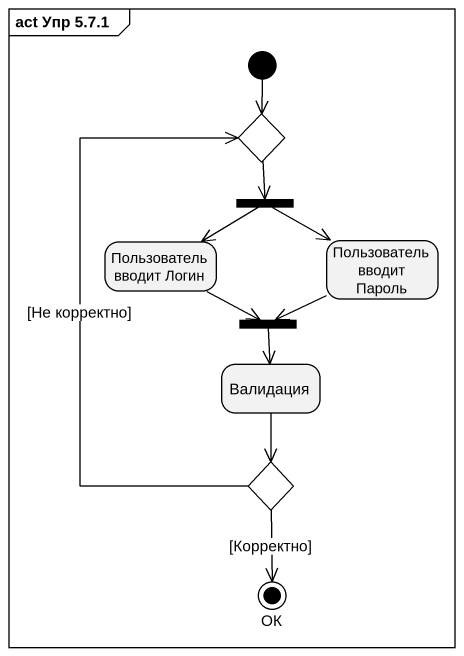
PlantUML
@startuml
mainframe act Упр 5.7.1
hide empty description
state choice1 <<choice>>
state "Пользователь вводит Логин" as Пользователь_вводит_Логин
state fork1 <<fork>>
state "Пользователь вводит Пароль" as Пользователь_вводит_Пароль
state fork2 <<join>>
state Валидация
state choice2 <<choice>>
state ОК <<end>>
[*] --> choice1
choice1 --> fork1
Пользователь_вводит_Логин -right-> fork2
fork1 --> Пользователь_вводит_Логин
fork1 -right-> Пользователь_вводит_Пароль
Пользователь_вводит_Пароль -left-> fork2
fork2 --> Валидация
Валидация --> choice2
choice2 -up-> choice1 : [Не корректно]
choice2 --> ОК : [Корректно]
@enduml
